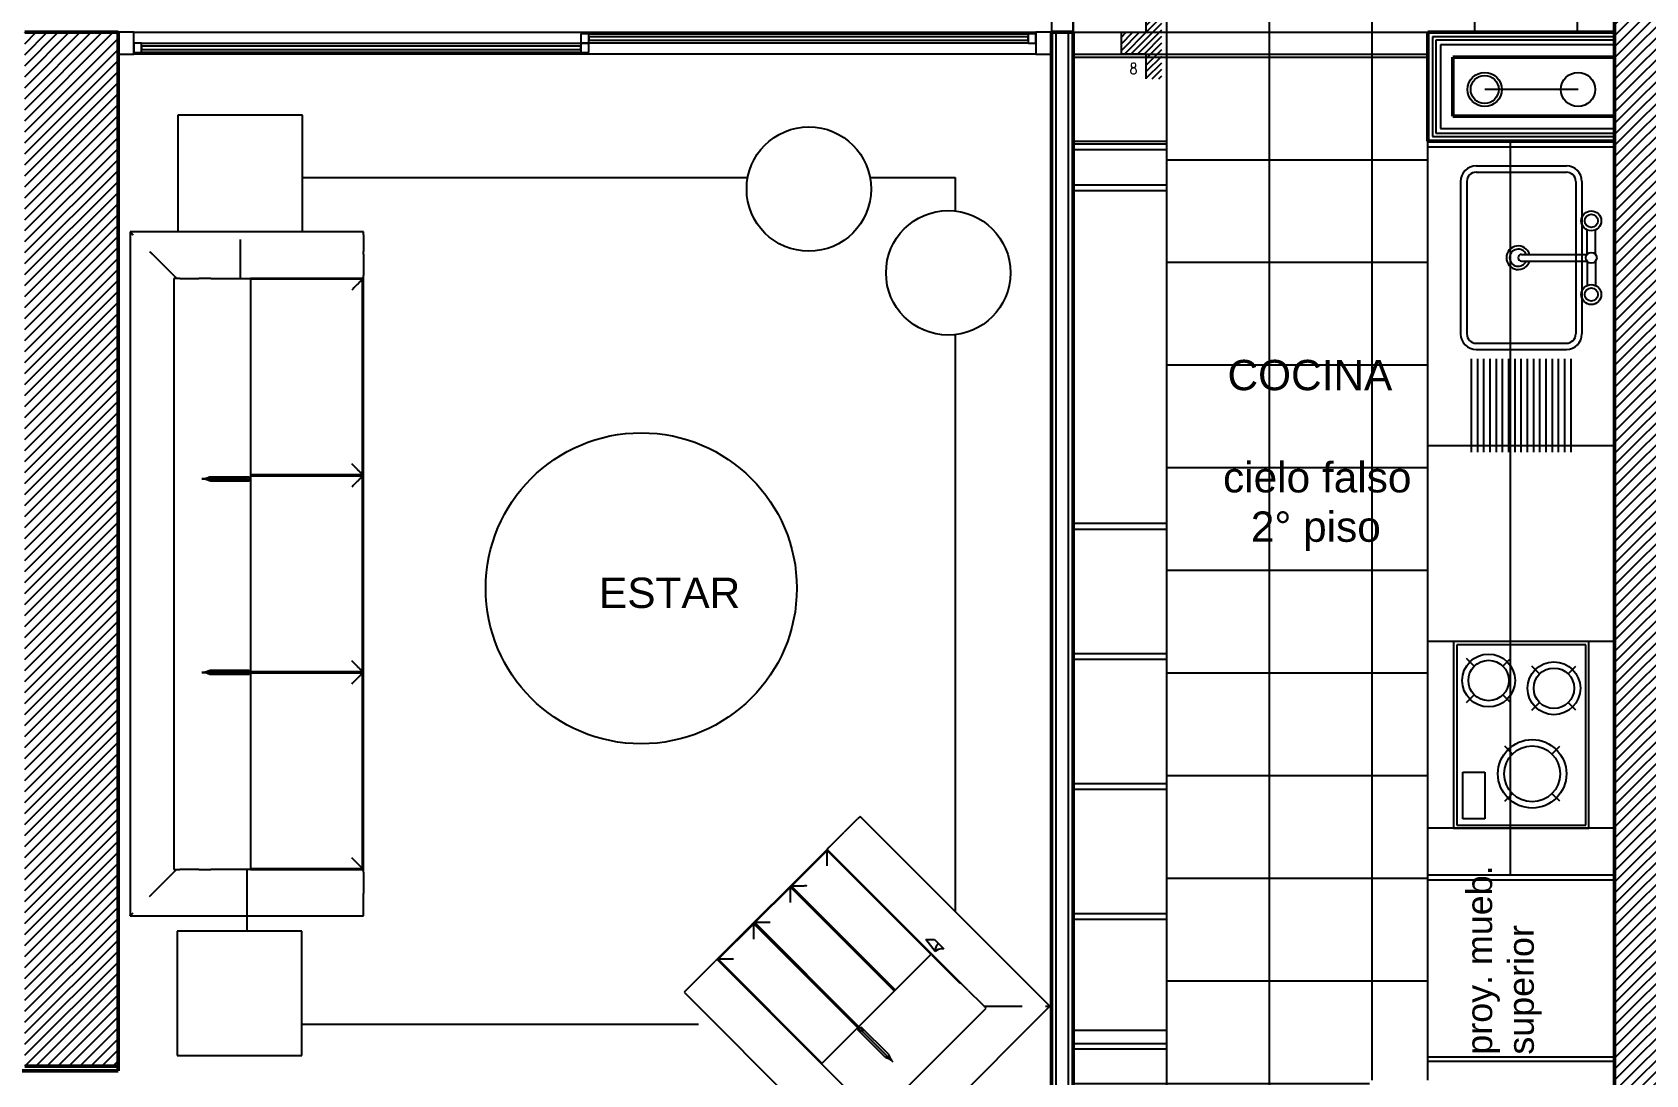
# Model space of a CAD drawing. Header units: millimetres. Extents: x -42700 to 155289, y -7931 to 68797.
# Drawn here: x 8459 to 13645, y 36137 to 39490 of the extents above; entities that cross this region are included whole.
import ezdxf

# ---------------------------------------------------------------- set-up
doc = ezdxf.new("R2010")
doc.units = ezdxf.units.MM
doc.layers.add('01 arquitectura', color=8, linetype='Continuous')
doc.styles.add('Arial_2', font='arial.ttf', dxfattribs={"height": 0.0975})
doc.styles.add('Arial_5', font='arial.ttf', dxfattribs={"height": 0.0825})
doc.styles.add('ROMANS', font='romans')

msp = doc.modelspace()

# ---------------------------------------------------------------- hatches: boundary and pattern name
at = {"layer": '01 arquitectura'}
h = msp.add_hatch(dxfattribs=at)
h.set_pattern_fill('_USER', color=9, scale=24.999937, angle=45, style=0, pattern_type=0)
h.set_pattern_definition([(45, (13544.71, 33609.606), (-17.677625, 17.677625), [])])
h.paths.add_polyline_path([(13544.711, 33609.606), (18789.698, 33609.606), (18789.698, 33909.605), (13844.71, 33909.605), (13844.71, 41194.587), (13544.711, 41194.587)])
h = msp.add_hatch(dxfattribs=at)
h.set_pattern_fill('FP_17', color=9, scale=999.9975, style=0, pattern_type=2)
h.set_pattern_definition([(0, (22664.7, 24229.63), (0, 329.999), []), (90, (22664.7, 24229.63), (-329.999, 0), [])])
h.paths.add_polyline_path([(11861.129, 35124.602), (12592.091, 35124.602), (12592.091, 35179.602), (12756.426, 35179.602), (12756.426, 36120.385), (12944.712, 36120.385), (12944.712, 39489.591), (13544.711, 39489.591), (13544.711, 39572.091), (13059.712, 39572.091), (13059.712, 40107.09), (13544.711, 40107.09), (13544.711, 40389.589), (12899.713, 40389.589), (12899.713, 40989.587), (13544.711, 40989.587), (13544.711, 41089.587), (11804.715, 41089.587), (11804.715, 39139.592), (12104.715, 39139.592), (12104.715, 36279.599), (11804.715, 36279.599), (11804.715, 35164.602), (11839.761, 35164.602), (11839.761, 35124.602)])
h = msp.add_hatch(dxfattribs=at)
h.set_pattern_fill('_USER', color=9, scale=14.999962, angle=45, style=0, pattern_type=0)
h.set_pattern_definition([(45, (-111492.997, -91297.096), (-10.6065752, 10.6065752), [])])
h.paths.add_polyline_path([(12089.434, 39569.591), (12039.434, 39569.591), (12039.434, 39489.591), (11959.435, 39489.591), (11959.435, 39419.591), (12039.434, 39419.591), (12039.434, 39339.592), (12089.434, 39339.592)])
h = msp.add_hatch(dxfattribs=at)
h.set_pattern_fill('_USER', color=9, scale=24.999937, angle=45, style=0, pattern_type=0)
h.set_pattern_definition([(45, (8434.724, 36164.6), (-17.67763, 17.67763), [])])
h.paths.add_polyline_path([(8434.724, 36164.599), (8734.723, 36164.599), (8734.723, 39489.591), (8434.724, 39489.591), (8434.724, 36869.598), (8434.724, 36799.598)])

# ---------------------------------------------------------------- linework, layer by layer
at = {"layer": '01 arquitectura', "color": 8, "lineweight": 50}
for p, q in [((13544.711, 41194.587), (13544.711, 33609.606)), ((8734.723, 39489.591), (8434.724, 39489.591)), ((8734.723, 36164.599), (8734.723, 39489.591)), ((11734.715, 39489.591), (11734.715, 35059.602)), ((11804.715, 39489.591), (11734.715, 39489.591)), ((11804.715, 35059.602), (11804.715, 39489.591)), ((12944.712, 39489.591), (12944.712, 39139.592)), ((13544.711, 39489.591), (12944.712, 39489.591)), ((13024.712, 39219.592), (13024.712, 39409.591)), ((13024.712, 39409.591), (13544.711, 39409.591)), ((13544.711, 39219.592), (13024.712, 39219.592)), ((12944.712, 39139.592), (13544.711, 39139.592)), ((6964.727, 36149.6), (8734.723, 36149.6)), ((8434.724, 36164.599), (8734.723, 36164.599)), ((8734.723, 36149.6), (8734.723, 36164.599))]:
    msp.add_line(p, q, dxfattribs=at)
at = {"layer": '01 arquitectura', "color": 8}
for p, q in [((11804.715, 41089.587), (11804.715, 39139.592)), ((8784.723, 39489.591), (11684.716, 39489.591)), ((10247.219, 39484.591), (11659.716, 39484.591)), ((11749.715, 35059.602), (11749.715, 39489.591)), ((11789.715, 35059.602), (11789.715, 39489.591)), ((11806.781, 39489.591), (12944.712, 39489.591)), ((12944.712, 36120.385), (12944.712, 39489.591)), ((12944.712, 39489.591), (13544.711, 39489.591)), ((12959.712, 39474.591), (12959.712, 39154.592)), ((13544.711, 39474.591), (12959.712, 39474.591)), ((11684.716, 39419.591), (8784.723, 39419.591)), ((8809.723, 39454.591), (10222.219, 39454.591)), ((10222.219, 39424.591), (8809.723, 39424.591)), ((11659.716, 39454.591), (10247.219, 39454.591)), ((11806.781, 39419.591), (12944.712, 39419.591)), ((12969.712, 39464.591), (12969.712, 39164.592)), ((13544.711, 39464.591), (12969.712, 39464.591)), ((12984.712, 39449.591), (12984.712, 39179.592)), ((13544.711, 39449.591), (12984.712, 39449.591)), ((13427.085, 39305.64), (13127.085, 39305.64)), ((9326.741, 39222.92), (8926.742, 39222.92)), ((8926.742, 39222.92), (8926.742, 38847.921)), ((9326.741, 38847.832), (9326.741, 39222.92)), ((12969.712, 39164.592), (13544.711, 39164.592)), ((12984.712, 39179.592), (13544.711, 39179.592)), ((11804.715, 39139.592), (12104.715, 39139.592)), ((11804.715, 39139.592), (12104.715, 39139.592)), ((12104.715, 39129.592), (11804.715, 39129.592)), ((12104.715, 39111.592), (11804.715, 39111.592)), ((12104.715, 39139.592), (12104.715, 36279.599)), ((12104.715, 39139.592), (12104.715, 36219.599)), ((12942.647, 39139.592), (13544.711, 39139.592)), ((12944.712, 36779.598), (12944.712, 39139.592)), ((13544.711, 39119.592), (12944.712, 39119.592)), ((12959.712, 39154.592), (13544.711, 39154.592)), ((13209.712, 36779.598), (13209.712, 39139.592)), ((13099.712, 39059.592), (13389.712, 39059.592)), ((9326.741, 39022.92), (10758.439, 39022.92)), ((11151.362, 39022.92), (11424.661, 39022.92)), ((11424.661, 39022.92), (11424.661, 38914.883)), ((13049.712, 39009.592), (13049.712, 38519.594)), ((13069.712, 39009.592), (13069.712, 38519.594)), ((13099.712, 39039.592), (13389.712, 39039.592)), ((13419.711, 39009.592), (13419.711, 38519.594)), ((13439.711, 39009.592), (13439.711, 38519.594)), ((12104.715, 38997.592), (11804.715, 38997.592)), ((12104.715, 38979.592), (11804.715, 38979.592)), ((9522.789, 38847.921), (8772.791, 38847.921)), ((8772.791, 38847.921), (8772.791, 36647.926)), ((9522.789, 38837.921), (9522.789, 38847.921)), ((13456.186, 38775.413), (13456.186, 38853.941)), ((13483.237, 38775.413), (13483.237, 38853.941)), ((9126.742, 38822.921), (9126.742, 38697.921)), ((9522.789, 38837.921), (9522.789, 38784.996)), ((8845.112, 38775.599), (8913.744, 38706.967)), ((9522.789, 38775.599), (9522.789, 38784.996)), ((9522.789, 38775.599), (9522.789, 38706.967)), ((13245.189, 38775.413), (13456.186, 38775.413)), ((13245.189, 38753.773), (13456.186, 38753.773)), ((13456.186, 38753.773), (13456.186, 38675.245)), ((13483.237, 38753.773), (13483.237, 38675.245)), ((8913.547, 38697.921), (8913.547, 36797.926)), ((8933.286, 38697.921), (8913.547, 38697.921)), ((8933.286, 38697.921), (8994.366, 38697.921)), ((9032.817, 38697.921), (8994.366, 38697.921)), ((9032.817, 38697.921), (9159.643, 38697.921)), ((9160.849, 38697.921), (9159.643, 38697.921)), ((9159.643, 38697.921), (9522.789, 38697.921)), ((9520.289, 38695.421), (9160.729, 38695.421)), ((9520.289, 38695.421), (9160.729, 38695.421)), ((9520.289, 38697.921), (9160.73, 38697.921)), ((9160.73, 38697.421), (9520.289, 38697.421)), ((9160.849, 36797.926), (9160.849, 38697.921)), ((9520.289, 38697.421), (9520.289, 38697.921)), ((9520.289, 38697.421), (9520.289, 38695.421)), ((9520.289, 38067.089), (9520.289, 38695.421)), ((9522.789, 38697.921), (9522.789, 38706.967)), ((9522.789, 36797.926), (9522.789, 38697.921)), ((11424.661, 38517.273), (11424.661, 36662.743)), ((13099.712, 38489.594), (13389.712, 38489.594)), ((13084.712, 38139.595), (13084.712, 38439.594)), ((13099.712, 38469.594), (13389.712, 38469.594)), ((13104.712, 38139.595), (13104.712, 38439.594)), ((13124.712, 38139.595), (13124.712, 38439.594)), ((13144.712, 38139.595), (13144.712, 38439.594)), ((13164.712, 38139.595), (13164.712, 38439.594)), ((13184.712, 38139.595), (13184.712, 38439.594)), ((13204.712, 38139.595), (13204.712, 38439.594)), ((13224.712, 38139.595), (13224.712, 38439.594)), ((13244.712, 38139.595), (13244.712, 38439.594)), ((13264.712, 38139.595), (13264.712, 38439.594)), ((13284.712, 38139.595), (13284.712, 38439.594)), ((13304.712, 38139.595), (13304.712, 38439.594)), ((13324.712, 38139.595), (13324.712, 38439.594)), ((13344.712, 38139.595), (13344.712, 38439.594)), ((13364.712, 38139.595), (13364.712, 38439.594)), ((13384.712, 38139.595), (13384.712, 38439.594)), ((13404.711, 38139.595), (13404.711, 38439.594)), ((13544.711, 38160.052), (12944.712, 38160.052)), ((9160.73, 38067.089), (9520.289, 38067.089)), ((9160.73, 38067.089), (9520.289, 38067.089)), ((9520.289, 38067.089), (9520.289, 38065.089)), ((9136.523, 38053.523), (9003.249, 38053.523)), ((9003.249, 38053.523), (9136.523, 38053.523)), ((9136.523, 38053.523), (9003.249, 38053.523)), ((9032.817, 38060.557), (9156.299, 38060.557)), ((9156.299, 38046.489), (9032.817, 38046.489)), ((9156.299, 38060.557), (9156.299, 38046.489)), ((9520.289, 38065.089), (9160.73, 38065.089)), ((9520.289, 38064.589), (9160.73, 38064.589)), ((9160.73, 38064.589), (9520.289, 38064.589)), ((9160.73, 38064.089), (9520.289, 38064.089)), ((9520.289, 38062.089), (9160.73, 38062.089)), ((9520.289, 38062.089), (9160.73, 38062.089)), ((9520.289, 38064.589), (9520.289, 38065.089)), ((9520.289, 38064.089), (9520.289, 38064.589)), ((9520.289, 38064.089), (9520.289, 38062.089)), ((9520.289, 37433.758), (9520.289, 38062.089)), ((12104.715, 37909.595), (11804.715, 37909.595)), ((11804.715, 37891.595), (12104.715, 37891.595)), ((13544.711, 37530.081), (12944.712, 37530.081)), ((13462.211, 37530.081), (13027.212, 37530.081)), ((13027.212, 37530.081), (13027.212, 36930.083)), ((13452.211, 37520.081), (13037.212, 37520.081)), ((13037.212, 37520.081), (13037.212, 36940.083)), ((13452.211, 36940.083), (13452.211, 37520.081)), ((13462.211, 36930.083), (13462.211, 37530.081)), ((11804.715, 37491.596), (12104.715, 37491.596)), ((11804.715, 37473.596), (12104.715, 37473.596)), ((13093.75, 37451.043), (13069.002, 37475.792)), ((13185.674, 37451.043), (13210.423, 37475.792)), ((13303.75, 37426.043), (13279.001, 37450.792)), ((13395.673, 37426.043), (13420.422, 37450.792)), ((9003.249, 37431.258), (9136.523, 37431.258)), ((9136.523, 37431.258), (9003.249, 37431.258)), ((9003.249, 37431.258), (9136.523, 37431.258)), ((9032.817, 37438.291), (9156.299, 37438.291)), ((9156.299, 37424.224), (9032.817, 37424.224)), ((9156.299, 37438.291), (9156.299, 37424.224)), ((9160.73, 37433.758), (9520.289, 37433.758)), ((9160.73, 37433.758), (9520.289, 37433.758)), ((9520.289, 37431.758), (9160.73, 37431.758)), ((9520.289, 37431.258), (9160.73, 37431.258)), ((9160.73, 37431.258), (9520.289, 37431.258)), ((9160.73, 37430.758), (9520.289, 37430.758)), ((9520.289, 37428.758), (9160.73, 37428.758)), ((9520.289, 37428.758), (9160.73, 37428.758)), ((9520.289, 37433.758), (9520.289, 37431.758)), ((9520.289, 37431.258), (9520.289, 37431.758)), ((9520.289, 37430.758), (9520.289, 37431.258)), ((9520.289, 37430.758), (9520.289, 37428.758)), ((9520.289, 36800.426), (9520.289, 37428.758)), ((13069.002, 37334.371), (13093.75, 37359.12)), ((13210.423, 37334.371), (13185.674, 37359.12)), ((13279.001, 37309.371), (13303.75, 37334.12)), ((13420.422, 37309.371), (13395.673, 37334.12)), ((13216.072, 37168.722), (13191.324, 37193.47)), ((13343.351, 37168.722), (13368.1, 37193.47)), ((13057.212, 36960.283), (13057.212, 37110.283)), ((13057.212, 37110.283), (13127.212, 37110.283)), ((13127.212, 37110.283), (13127.212, 36960.283)), ((11804.715, 37073.597), (12104.715, 37073.597)), ((11804.715, 37055.597), (12104.715, 37055.597)), ((13191.324, 37016.694), (13216.072, 37041.443)), ((13368.1, 37016.694), (13343.351, 37041.443)), ((11074.661, 36923.755), (11112.084, 36961.178)), ((11119.155, 36968.249), (11112.084, 36961.178)), ((11729.811, 36357.593), (11119.155, 36968.249)), ((13544.711, 36930.083), (12944.712, 36930.083)), ((13027.212, 36930.083), (13462.211, 36930.083)), ((13037.212, 36940.083), (13452.211, 36940.083)), ((13127.212, 36960.283), (13057.212, 36960.283)), ((11019.486, 36868.58), (11068.016, 36917.11)), ((11074.661, 36923.755), (11068.016, 36917.11)), ((11013.089, 36862.183), (10659.537, 36508.631)), ((11013.089, 36858.648), (10898.774, 36744.332)), ((11019.486, 36868.58), (11013.089, 36862.183)), ((11013.089, 36862.183), (11349.872, 36525.401)), ((11013.089, 36858.648), (11014.503, 36860.062)), ((11347.667, 36524.07), (11013.089, 36858.648)), ((11347.667, 36524.07), (11013.089, 36858.648)), ((11014.857, 36860.415), (11014.503, 36860.062)), ((11014.503, 36860.062), (11349.078, 36525.488)), ((11349.43, 36525.842), (11014.857, 36860.415)), ((8845.112, 36720.247), (8913.744, 36788.88)), ((8913.547, 36797.926), (8933.286, 36797.926)), ((8994.366, 36797.926), (8933.286, 36797.926)), ((8994.366, 36797.926), (9032.817, 36797.926)), ((9159.643, 36797.926), (9032.817, 36797.926)), ((9147.79, 36797.926), (9147.79, 36597.926)), ((9159.643, 36797.926), (9160.849, 36797.926)), ((9522.789, 36797.926), (9159.643, 36797.926)), ((9160.73, 36800.426), (9520.289, 36800.426)), ((9160.73, 36800.426), (9520.289, 36800.426)), ((9520.289, 36798.426), (9160.73, 36798.426)), ((9160.73, 36797.926), (9520.289, 36797.926)), ((9520.289, 36800.426), (9520.289, 36798.426)), ((9520.289, 36797.926), (9520.289, 36798.426)), ((9522.789, 36788.88), (9522.789, 36797.926)), ((9522.789, 36788.88), (9522.789, 36720.247)), ((13544.711, 36779.598), (12944.712, 36779.598)), ((9522.789, 36710.851), (9522.789, 36720.247)), ((10895.238, 36740.797), (10780.923, 36626.482)), ((10895.238, 36740.797), (10896.653, 36742.211)), ((11229.812, 36406.223), (10895.238, 36740.797)), ((11229.812, 36406.223), (10895.238, 36740.797)), ((10897.006, 36742.565), (10896.653, 36742.211)), ((10896.653, 36742.211), (11231.226, 36407.638)), ((10897.36, 36742.918), (10897.006, 36742.565)), ((11231.58, 36407.991), (10897.006, 36742.565)), ((10897.006, 36742.565), (11231.58, 36407.991)), ((10897.36, 36742.918), (10898.774, 36744.332)), ((11231.933, 36408.345), (10897.36, 36742.918)), ((10898.774, 36744.332), (11233.347, 36409.759)), ((10898.774, 36744.332), (11233.347, 36409.759)), ((12944.712, 36764.598), (13544.711, 36764.598)), ((12944.712, 36194.599), (12944.712, 36764.598)), ((9522.789, 36657.926), (9522.789, 36710.851)), ((8772.791, 36647.926), (9522.789, 36647.926)), ((9522.789, 36647.926), (9522.789, 36657.926)), ((10777.388, 36622.946), (10663.072, 36508.631)), ((10777.388, 36622.946), (10778.802, 36624.36)), ((11111.961, 36288.372), (10777.388, 36622.946)), ((11111.961, 36288.372), (10777.388, 36622.946)), ((10779.155, 36624.714), (10778.802, 36624.36)), ((10778.802, 36624.36), (11113.375, 36289.787)), ((10779.509, 36625.067), (10779.155, 36624.714)), ((11113.729, 36290.14), (10779.155, 36624.714)), ((10779.155, 36624.714), (11113.729, 36290.14)), ((10779.509, 36625.067), (10780.923, 36626.482)), ((11114.082, 36290.494), (10779.509, 36625.067)), ((10780.923, 36626.482), (11115.497, 36291.908)), ((10780.923, 36626.482), (11115.497, 36291.908)), ((11804.715, 36655.598), (12104.715, 36655.598)), ((11804.715, 36637.598), (12104.715, 36637.598)), ((9324.666, 36599.598), (8924.667, 36599.598)), ((8924.667, 36599.598), (8924.667, 36199.599)), ((9324.666, 36199.599), (9324.666, 36599.598)), ((11360.757, 36533.39), (11330.735, 36572.581)), ((11330.735, 36572.581), (11358.977, 36572.581)), ((11358.977, 36572.581), (11389.076, 36542.482)), ((11349.346, 36525.926), (10995.794, 36172.373)), ((11350.199, 36525.073), (11349.346, 36525.926)), ((11350.199, 36525.073), (11352.564, 36522.708)), ((11350.984, 36521.129), (11352.564, 36522.708)), ((11438.299, 36433.814), (11350.984, 36521.129)), ((11352.564, 36522.708), (11354.793, 36520.479)), ((11354.793, 36520.479), (11445.441, 36429.831)), ((10604.61, 36453.704), (10653.14, 36502.234)), ((10659.537, 36508.631), (10653.14, 36502.234)), ((10996.319, 36171.848), (10659.537, 36508.631)), ((10661.658, 36507.216), (10661.304, 36506.863)), ((10661.304, 36506.863), (10995.878, 36172.289)), ((10661.658, 36507.216), (10663.072, 36508.631)), ((10996.232, 36172.643), (10661.658, 36507.216)), ((10663.072, 36508.631), (10997.646, 36174.057)), ((10663.072, 36508.631), (10997.646, 36174.057)), ((10560.542, 36409.636), (10553.471, 36402.565)), ((10597.965, 36447.059), (10560.542, 36409.636)), ((10604.61, 36453.704), (10597.965, 36447.059)), ((11467.068, 36408.205), (11445.441, 36429.831)), ((11467.068, 36408.205), (11510.258, 36365.015)), ((10553.471, 36402.565), (11164.127, 35791.909)), ((11164.127, 35791.909), (11729.811, 36357.593)), ((11524.216, 36351.057), (11510.258, 36365.015)), ((11530.472, 36357.593), (11627.533, 36357.593)), ((11170.663, 35997.504), (11524.216, 36351.057)), ((9326.741, 36299.599), (10599.53, 36299.599)), ((11111.889, 36282.033), (11121.836, 36291.98)), ((11199.203, 36194.718), (11111.889, 36282.033)), ((11121.836, 36291.98), (11209.151, 36204.666)), ((11130.846, 36273.023), (11225.085, 36178.784)), ((11225.085, 36178.784), (11130.846, 36273.023)), ((11130.846, 36273.023), (11225.085, 36178.784)), ((12104.715, 36279.599), (11804.715, 36279.599)), ((8924.667, 36199.599), (9324.666, 36199.599)), ((11804.715, 36237.599), (12104.715, 36237.599)), ((12104.715, 36219.599), (11804.715, 36219.599)), ((10995.794, 36172.373), (10996.647, 36171.521)), ((11086.326, 36081.841), (10996.647, 36171.521)), ((12944.712, 36194.599), (13544.711, 36194.599)), ((13544.711, 36179.599), (12944.712, 36179.599))]:
    msp.add_line(p, q, dxfattribs=at)
at = {"layer": '01 arquitectura', "color": 8, "lineweight": 25}
for p, q in [((11734.715, 39539.591), (11734.715, 39489.591)), ((11804.715, 39489.591), (11804.715, 39539.591)), ((8784.723, 39489.591), (8734.723, 39489.591)), ((8784.723, 39419.591), (8784.723, 39489.591)), ((10247.219, 39484.591), (10222.219, 39484.591)), ((10222.219, 39484.591), (10222.219, 39454.591)), ((10247.219, 39454.591), (10247.219, 39484.591)), ((11659.716, 39474.591), (10247.219, 39474.591)), ((10247.219, 39474.591), (10247.219, 39464.591)), ((11684.716, 39484.591), (11659.716, 39484.591)), ((11659.716, 39484.591), (11659.716, 39454.591)), ((11659.716, 39464.591), (11659.716, 39474.591)), ((11734.715, 39489.591), (11684.716, 39489.591)), ((11684.716, 39489.591), (11684.716, 39419.591)), ((11684.716, 39454.591), (11684.716, 39484.591)), ((8734.723, 39419.591), (8784.723, 39419.591)), ((8809.723, 39454.591), (8784.723, 39454.591)), ((8784.723, 39454.591), (8784.723, 39424.591)), ((8784.723, 39424.591), (8809.723, 39424.591)), ((8809.723, 39424.591), (8809.723, 39454.591)), ((10222.219, 39444.591), (8809.723, 39444.591)), ((8809.723, 39444.591), (8809.723, 39434.591)), ((8809.723, 39434.591), (10222.219, 39434.591)), ((10222.219, 39454.591), (10247.219, 39454.591)), ((10247.219, 39454.591), (10222.219, 39454.591)), ((10222.219, 39454.591), (10222.219, 39424.591)), ((10222.219, 39434.591), (10222.219, 39444.591)), ((10222.219, 39424.591), (10247.219, 39424.591)), ((10247.219, 39464.591), (11659.716, 39464.591)), ((10247.219, 39424.591), (10247.219, 39454.591)), ((11659.716, 39454.591), (11684.716, 39454.591)), ((11684.716, 39419.591), (11734.715, 39419.591))]:
    msp.add_line(p, q, dxfattribs=at)
at = {"layer": '01 arquitectura', "color": 8, "lineweight": 18}
for p, q in [((12944.712, 39139.592), (13544.711, 39139.592)), ((12944.712, 36779.598), (12944.712, 36764.598)), ((13544.711, 36764.598), (13544.711, 36779.598)), ((12944.712, 36179.599), (12944.712, 36194.599)), ((13544.711, 36194.599), (13544.711, 36179.599))]:
    msp.add_line(p, q, dxfattribs=at)
at = {"layer": '01 arquitectura', "color": 8, "linetype": 'Continuous'}
msp.add_lwpolyline([(12039.434, 39339.592), (12039.434, 39419.591), (11959.435, 39419.591), (11959.435, 39489.591), (12039.434, 39489.591), (12039.434, 39569.591)], dxfattribs=at)
at = {"layer": '01 arquitectura', "color": 8, "flags": 128}
msp.add_lwpolyline([(11389.076, 36542.482), (11379.156, 36541.88), (11370.893, 36540.101), (11364.665, 36537.227), (11360.757, 36533.39)], dxfattribs=at)
at = {"layer": '01 arquitectura', "color": 8}
for centre, radius in [((13127.085, 39305.64), 55), ((13127.085, 39305.64), 45), ((13427.085, 39305.64), 55), ((10954.9, 38985.47), 199.999), ((11402.835, 38716.078), 199.999), ((13469.711, 38883.048), 32.096), ((13469.711, 38883.048), 21.276), ((13469.711, 38764.593), 17.321), ((13469.711, 38646.138), 32.096), ((13469.711, 38646.138), 21.276), ((10416.004, 37701.539), 499.999), ((13139.712, 37405.082), 85), ((13139.712, 37405.082), 65), ((13349.712, 37380.082), 85), ((13349.712, 37380.082), 65), ((13279.712, 37105.082), 110), ((13279.712, 37105.082), 90)]:
    msp.add_circle(centre, radius, dxfattribs=at)
for centre, radius, start, end in [((13099.712, 39009.592), 50, 90, 180), ((13389.712, 39009.592), 50, 0, 90), ((13099.712, 39009.592), 30, 90, 180), ((13389.712, 39009.592), 30, 0, 90), ((13234.712, 38764.593), 38, 16.543504, 343.456496), ((13234.712, 38764.593), 27.5, 23.170178, 336.829822), ((13245.189, 38764.593), 10.82, 90, 270), ((13099.712, 38519.594), 50, 180, 270), ((13099.712, 38519.594), 30, 180, 270), ((13389.712, 38519.594), 50, 270, 0), ((13389.712, 38519.594), 30, 270, 0)]:
    msp.add_arc(centre, radius, start, end, dxfattribs=at)
for centre, major_axis, start_param, end_param in [((9136.523, 38088.523), (0, 35), 3.14159265, 3.7867051), ((9136.523, 38018.523), (0, 35), -0.64511244, 0), ((9136.523, 37466.258), (0, 35), 3.14159265, 3.7867051), ((9136.523, 37396.258), (0, 35), -0.64511244, 0), ((11345.193, 36487.37), (24.749, 24.749), 0.52990094, 0.64511244), ((11394.69, 36536.868), (24.749, 24.749), 1.57079633, 2.4276975), ((11106.097, 36248.274), (24.749, 24.749), 0, 0.64511244), ((11155.595, 36297.772), (24.749, 24.749), 2.49648021, 3.14159265)]:
    msp.add_ellipse(centre, major_axis=major_axis, ratio=0.93969262, start_param=start_param, end_param=end_param, dxfattribs=at)
for points, knots in [([(8772.791, 38847.921), (8772.795, 38847.921), (8772.961, 38847.748), (8773.527, 38847.186), (8774.105, 38846.606), (8774.713, 38845.998), (8775.27, 38845.444), (8775.862, 38844.848), (8776.687, 38844.026), (8777.597, 38843.117), (8778.361, 38842.347), (8779.162, 38841.551), (8780.612, 38840.102), (8781.899, 38838.793), (8782.791, 38837.921)], [0, 0, 0, 0, 0.16666667, 0.25, 0.33333333, 0.41666667, 0.45833333, 0.5, 0.58333333, 0.66666667, 0.70833333, 0.75, 0.83333333, 1, 1, 1, 1]), ([(8835.715, 38784.996), (8836.545, 38784.182), (8837.748, 38782.96), (8839.308, 38781.404), (8840.422, 38780.29), (8841.464, 38779.246), (8842.424, 38778.288), (8843.279, 38777.431), (8844.277, 38776.437), (8844.825, 38775.878), (8845.112, 38775.599)], [0, 0, 0, 0, 0.2, 0.3, 0.4, 0.5, 0.6, 0.7, 0.8, 1, 1, 1, 1]), ([(9520.289, 38695.421), (9520.289, 38695.408), (9519.685, 38694.824), (9517.717, 38692.843), (9515.686, 38690.82), (9513.561, 38688.695), (9511.622, 38686.742), (9509.533, 38684.673), (9506.656, 38681.785), (9503.475, 38678.601), (9500.78, 38675.925), (9497.996, 38673.12), (9492.924, 38668.048), (9488.343, 38663.544), (9485.289, 38660.421)], [0, 0, 0, 0, 0.16666667, 0.25, 0.33333333, 0.41666667, 0.45833333, 0.5, 0.58333333, 0.66666667, 0.70833333, 0.75, 0.83333333, 1, 1, 1, 1]), ([(9520.289, 38067.089), (9520.275, 38067.089), (9519.692, 38067.693), (9517.711, 38069.661), (9515.688, 38071.692), (9513.562, 38073.817), (9511.61, 38075.756), (9509.54, 38077.845), (9506.652, 38080.722), (9503.468, 38083.903), (9500.793, 38086.598), (9497.988, 38089.382), (9492.916, 38094.454), (9488.411, 38099.035), (9485.289, 38102.089)], [0, 0, 0, 0, 0.16666667, 0.25, 0.33333333, 0.41666667, 0.45833333, 0.5, 0.58333333, 0.66666667, 0.70833333, 0.75, 0.83333333, 1, 1, 1, 1]), ([(9003.249, 38053.523), (9004.332, 38053.541), (9006.494, 38053.644), (9009.155, 38053.929), (9011.241, 38054.27), (9012.779, 38054.585), (9014.288, 38054.937), (9015.766, 38055.303), (9017.205, 38055.696), (9018.602, 38056.127), (9019.959, 38056.572), (9021.276, 38057.005), (9022.549, 38057.441), (9023.77, 38057.892), (9024.942, 38058.331), (9026.066, 38058.731), (9027.137, 38059.107), (9028.149, 38059.471), (9029.101, 38059.796), (9030.285, 38060.147), (9031.596, 38060.437), (9032.446, 38060.54), (9032.817, 38060.557)], [0, 0, 0, 0, 0.08333333, 0.16666667, 0.20833333, 0.25, 0.29166667, 0.33333333, 0.375, 0.41666667, 0.45833333, 0.5, 0.54166667, 0.58333333, 0.625, 0.66666667, 0.70833333, 0.75, 0.79166667, 0.83333333, 0.91666667, 1, 1, 1, 1]), ([(9032.817, 38046.489), (9032.446, 38046.505), (9031.596, 38046.608), (9030.285, 38046.898), (9029.101, 38047.25), (9028.149, 38047.575), (9027.137, 38047.939), (9026.066, 38048.314), (9024.942, 38048.715), (9023.77, 38049.154), (9022.549, 38049.604), (9021.276, 38050.04), (9019.959, 38050.474), (9018.602, 38050.918), (9017.205, 38051.349), (9015.766, 38051.742), (9014.288, 38052.109), (9012.779, 38052.461), (9011.241, 38052.775), (9009.155, 38053.116), (9006.494, 38053.401), (9004.332, 38053.504), (9003.249, 38053.523)], [0, 0, 0, 0, 0.08333333, 0.16666667, 0.20833333, 0.25, 0.29166667, 0.33333333, 0.375, 0.41666667, 0.45833333, 0.5, 0.54166667, 0.58333333, 0.625, 0.66666667, 0.70833333, 0.75, 0.79166667, 0.83333333, 0.91666667, 1, 1, 1, 1]), ([(9520.289, 38062.089), (9520.289, 38062.076), (9519.685, 38061.492), (9517.717, 38059.511), (9515.686, 38057.488), (9513.561, 38055.363), (9511.622, 38053.41), (9509.533, 38051.341), (9506.656, 38048.453), (9503.475, 38045.269), (9500.78, 38042.594), (9497.996, 38039.788), (9492.924, 38034.717), (9488.343, 38030.212), (9485.289, 38027.089)], [0, 0, 0, 0, 0.16666667, 0.25, 0.33333333, 0.41666667, 0.45833333, 0.5, 0.58333333, 0.66666667, 0.70833333, 0.75, 0.83333333, 1, 1, 1, 1]), ([(9520.289, 37433.758), (9520.275, 37433.758), (9519.692, 37434.361), (9517.711, 37436.329), (9515.688, 37438.36), (9513.562, 37440.486), (9511.61, 37442.424), (9509.54, 37444.513), (9506.652, 37447.39), (9503.468, 37450.571), (9500.793, 37453.266), (9497.988, 37456.05), (9492.916, 37461.122), (9488.411, 37465.703), (9485.289, 37468.757)], [0, 0, 0, 0, 0.16666667, 0.25, 0.33333333, 0.41666667, 0.45833333, 0.5, 0.58333333, 0.66666667, 0.70833333, 0.75, 0.83333333, 1, 1, 1, 1]), ([(9003.249, 37431.258), (9004.332, 37431.276), (9006.494, 37431.379), (9009.155, 37431.664), (9011.241, 37432.005), (9012.779, 37432.319), (9014.288, 37432.672), (9015.766, 37433.038), (9017.205, 37433.431), (9018.602, 37433.862), (9019.959, 37434.306), (9021.276, 37434.74), (9022.549, 37435.176), (9023.77, 37435.627), (9024.942, 37436.065), (9026.066, 37436.466), (9027.137, 37436.842), (9028.149, 37437.205), (9029.101, 37437.531), (9030.285, 37437.882), (9031.596, 37438.172), (9032.446, 37438.275), (9032.817, 37438.291)], [0, 0, 0, 0, 0.08333333, 0.16666667, 0.20833333, 0.25, 0.29166667, 0.33333333, 0.375, 0.41666667, 0.45833333, 0.5, 0.54166667, 0.58333333, 0.625, 0.66666667, 0.70833333, 0.75, 0.79166667, 0.83333333, 0.91666667, 1, 1, 1, 1]), ([(9032.817, 37424.224), (9032.446, 37424.24), (9031.596, 37424.343), (9030.285, 37424.633), (9029.101, 37424.984), (9028.149, 37425.31), (9027.137, 37425.674), (9026.066, 37426.049), (9024.942, 37426.45), (9023.77, 37426.889), (9022.549, 37427.339), (9021.276, 37427.775), (9019.959, 37428.209), (9018.602, 37428.653), (9017.205, 37429.084), (9015.766, 37429.477), (9014.288, 37429.843), (9012.779, 37430.196), (9011.241, 37430.51), (9009.155, 37430.851), (9006.494, 37431.136), (9004.332, 37431.239), (9003.249, 37431.258)], [0, 0, 0, 0, 0.08333333, 0.16666667, 0.20833333, 0.25, 0.29166667, 0.33333333, 0.375, 0.41666667, 0.45833333, 0.5, 0.54166667, 0.58333333, 0.625, 0.66666667, 0.70833333, 0.75, 0.79166667, 0.83333333, 0.91666667, 1, 1, 1, 1]), ([(9520.289, 37428.758), (9520.289, 37428.744), (9519.685, 37428.161), (9517.717, 37426.179), (9515.686, 37424.156), (9513.561, 37422.031), (9511.622, 37420.078), (9509.533, 37418.009), (9506.656, 37415.121), (9503.475, 37411.937), (9500.78, 37409.262), (9497.996, 37406.456), (9492.924, 37401.385), (9488.343, 37396.88), (9485.289, 37393.758)], [0, 0, 0, 0, 0.16666667, 0.25, 0.33333333, 0.41666667, 0.45833333, 0.5, 0.58333333, 0.66666667, 0.70833333, 0.75, 0.83333333, 1, 1, 1, 1]), ([(9520.289, 36800.426), (9520.275, 36800.426), (9519.692, 36801.029), (9517.711, 36802.998), (9515.688, 36805.028), (9513.562, 36807.154), (9511.61, 36809.093), (9509.54, 36811.182), (9506.652, 36814.058), (9503.468, 36817.24), (9500.793, 36819.935), (9497.988, 36822.718), (9492.916, 36827.79), (9488.411, 36832.371), (9485.289, 36835.426)], [0, 0, 0, 0, 0.16666667, 0.25, 0.33333333, 0.41666667, 0.45833333, 0.5, 0.58333333, 0.66666667, 0.70833333, 0.75, 0.83333333, 1, 1, 1, 1]), ([(11013.089, 36809.15), (11013.137, 36813.518), (11013.081, 36819.94), (11013.088, 36828.145), (11013.095, 36833.005), (11013.079, 36836.659), (11013.092, 36840.185), (11013.094, 36843.441), (11013.081, 36846.382), (11013.09, 36849.134), (11013.09, 36852.14), (11013.085, 36855.006), (11013.094, 36857.799), (11013.08, 36858.638), (11013.089, 36858.648)], [0, 0, 0, 0, 0.16666667, 0.25, 0.33333333, 0.375, 0.41666667, 0.5, 0.54166667, 0.58333333, 0.66666667, 0.75, 0.83333333, 1, 1, 1, 1]), ([(8835.715, 36710.851), (8836.53, 36711.681), (8837.751, 36712.883), (8839.308, 36714.443), (8840.421, 36715.557), (8841.465, 36716.6), (8842.423, 36717.559), (8843.281, 36718.415), (8844.274, 36719.413), (8844.833, 36719.961), (8845.112, 36720.247)], [0, 0, 0, 0, 0.2, 0.3, 0.4, 0.5, 0.6, 0.7, 0.8, 1, 1, 1, 1]), ([(10895.238, 36691.299), (10895.287, 36695.667), (10895.23, 36702.089), (10895.237, 36710.294), (10895.244, 36715.154), (10895.228, 36718.808), (10895.241, 36722.334), (10895.243, 36725.59), (10895.23, 36728.532), (10895.239, 36731.283), (10895.239, 36734.289), (10895.234, 36737.155), (10895.243, 36739.948), (10895.229, 36740.787), (10895.238, 36740.797)], [0, 0, 0, 0, 0.16666667, 0.25, 0.33333333, 0.375, 0.41666667, 0.5, 0.54166667, 0.58333333, 0.66666667, 0.75, 0.83333333, 1, 1, 1, 1]), ([(10948.271, 36744.332), (10943.904, 36744.381), (10937.482, 36744.324), (10929.277, 36744.331), (10924.417, 36744.338), (10920.763, 36744.322), (10917.237, 36744.335), (10913.98, 36744.337), (10911.039, 36744.324), (10908.288, 36744.333), (10905.282, 36744.333), (10902.416, 36744.328), (10899.623, 36744.337), (10898.783, 36744.323), (10898.774, 36744.332)], [0, 0, 0, 0, 0.16666667, 0.25, 0.33333333, 0.375, 0.41666667, 0.5, 0.54166667, 0.58333333, 0.66666667, 0.75, 0.83333333, 1, 1, 1, 1]), ([(8772.791, 36647.926), (8772.791, 36647.93), (8772.963, 36648.097), (8773.526, 36648.663), (8774.106, 36649.241), (8774.713, 36649.848), (8775.267, 36650.406), (8775.864, 36650.997), (8776.686, 36651.822), (8777.595, 36652.732), (8778.365, 36653.496), (8779.16, 36654.298), (8780.609, 36655.747), (8781.918, 36657.034), (8782.791, 36657.926)], [0, 0, 0, 0, 0.16666667, 0.25, 0.33333333, 0.41666667, 0.45833333, 0.5, 0.58333333, 0.66666667, 0.70833333, 0.75, 0.83333333, 1, 1, 1, 1]), ([(10777.388, 36573.449), (10777.436, 36577.816), (10777.379, 36584.238), (10777.386, 36592.443), (10777.393, 36597.303), (10777.377, 36600.957), (10777.39, 36604.483), (10777.392, 36607.74), (10777.379, 36610.681), (10777.389, 36613.432), (10777.388, 36616.438), (10777.383, 36619.304), (10777.392, 36622.097), (10777.378, 36622.936), (10777.388, 36622.946)], [0, 0, 0, 0, 0.16666667, 0.25, 0.33333333, 0.375, 0.41666667, 0.5, 0.54166667, 0.58333333, 0.66666667, 0.75, 0.83333333, 1, 1, 1, 1]), ([(10830.42, 36626.482), (10826.053, 36626.53), (10819.631, 36626.473), (10811.426, 36626.48), (10806.566, 36626.487), (10802.912, 36626.471), (10799.386, 36626.484), (10796.129, 36626.486), (10793.188, 36626.473), (10790.437, 36626.483), (10787.431, 36626.482), (10784.565, 36626.477), (10781.772, 36626.486), (10780.933, 36626.472), (10780.923, 36626.482)], [0, 0, 0, 0, 0.16666667, 0.25, 0.33333333, 0.375, 0.41666667, 0.5, 0.54166667, 0.58333333, 0.66666667, 0.75, 0.83333333, 1, 1, 1, 1]), ([(10712.57, 36508.631), (10708.202, 36508.679), (10701.78, 36508.622), (10693.575, 36508.629), (10688.715, 36508.637), (10685.061, 36508.62), (10681.535, 36508.633), (10678.279, 36508.635), (10675.338, 36508.622), (10672.586, 36508.632), (10669.58, 36508.632), (10666.714, 36508.626), (10663.921, 36508.635), (10663.082, 36508.621), (10663.072, 36508.631)], [0, 0, 0, 0, 0.16666667, 0.25, 0.33333333, 0.375, 0.41666667, 0.5, 0.54166667, 0.58333333, 0.66666667, 0.75, 0.83333333, 1, 1, 1, 1]), ([(11627.533, 36357.593), (11627.933, 36357.587), (11628.716, 36357.595), (11630.124, 36357.592), (11631.336, 36357.593), (11632.691, 36357.592), (11634.166, 36357.593), (11635.742, 36357.593), (11637.945, 36357.591), (11639.659, 36357.604), (11640.822, 36357.593)], [0, 0, 0, 0, 0.2, 0.3, 0.4, 0.5, 0.6, 0.7, 0.8, 1, 1, 1, 1]), ([(11715.669, 36357.593), (11716.917, 36357.579), (11718.751, 36357.596), (11721.096, 36357.594), (11722.484, 36357.591), (11723.528, 36357.596), (11724.536, 36357.592), (11725.466, 36357.592), (11726.306, 36357.596), (11727.093, 36357.593), (11727.951, 36357.593), (11728.77, 36357.594), (11729.568, 36357.592), (11729.808, 36357.596), (11729.811, 36357.593)], [0, 0, 0, 0, 0.16666667, 0.25, 0.33333333, 0.375, 0.41666667, 0.5, 0.54166667, 0.58333333, 0.66666667, 0.75, 0.83333333, 1, 1, 1, 1]), ([(11209.151, 36204.666), (11209.402, 36204.391), (11209.93, 36203.718), (11210.652, 36202.586), (11211.24, 36201.5), (11211.683, 36200.597), (11212.142, 36199.624), (11212.634, 36198.601), (11213.145, 36197.523), (11213.664, 36196.384), (11214.209, 36195.202), (11214.8, 36193.994), (11215.425, 36192.756), (11216.07, 36191.482), (11216.754, 36190.189), (11217.493, 36188.894), (11218.279, 36187.59), (11219.097, 36186.274), (11219.963, 36184.964), (11221.196, 36183.248), (11222.876, 36181.165), (11224.332, 36179.563), (11225.085, 36178.784)], [0, 0, 0, 0, 0.08333333, 0.16666667, 0.20833333, 0.25, 0.29166667, 0.33333333, 0.375, 0.41666667, 0.45833333, 0.5, 0.54166667, 0.58333333, 0.625, 0.66666667, 0.70833333, 0.75, 0.79166667, 0.83333333, 0.91666667, 1, 1, 1, 1]), ([(11225.085, 36178.784), (11224.306, 36179.537), (11222.704, 36180.993), (11220.621, 36182.673), (11218.905, 36183.907), (11217.595, 36184.772), (11216.279, 36185.59), (11214.975, 36186.376), (11213.68, 36187.116), (11212.387, 36187.799), (11211.113, 36188.444), (11209.875, 36189.069), (11208.667, 36189.66), (11207.485, 36190.205), (11206.346, 36190.724), (11205.268, 36191.235), (11204.245, 36191.727), (11203.272, 36192.186), (11202.369, 36192.629), (11201.283, 36193.217), (11200.151, 36193.939), (11199.478, 36194.468), (11199.203, 36194.718)], [0, 0, 0, 0, 0.08333333, 0.16666667, 0.20833333, 0.25, 0.29166667, 0.33333333, 0.375, 0.41666667, 0.45833333, 0.5, 0.54166667, 0.58333333, 0.625, 0.66666667, 0.70833333, 0.75, 0.79166667, 0.83333333, 0.91666667, 1, 1, 1, 1])]:
    msp.add_open_spline(points, degree=3, knots=knots, dxfattribs=at)
for points in [[(8913.744, 38706.967), (8916.748, 38703.982), (8921.26, 38699.448), (8922.779, 38697.921), (8922.79, 38697.921)], [(8913.744, 36788.88), (8916.729, 36791.884), (8921.263, 36796.395), (8922.79, 36797.914), (8922.79, 36797.926)], [(11445.441, 36429.831), (11443.733, 36430.556), (11440.782, 36431.997), (11438.923, 36433.26), (11438.299, 36433.814)], [(11517.679, 36357.593), (11517.687, 36357.585), (11519.841, 36357.59), (11526.238, 36357.607), (11530.472, 36357.593)]]:
    msp.add_open_spline(points, degree=3, dxfattribs=at)

# ---------------------------------------------------------------- texts
at = {"layer": '01 arquitectura', "color": 8, "linetype": 'Continuous', "insert": (11986.348, 39372.767), "char_height": 34.99992, "width": 454.60397, "attachment_point": 4, "style": 'ROMANS'}
msp.add_mtext('{\\W0.8;\\T0.9;8}', dxfattribs=at)
at = {"layer": '01 arquitectura', "color": 8, "attachment_point": 1, "style": 'Arial_2'}
for s, insert, char_height, width in [('COCINA', (12300.389, 38436.089), 97.4998, 637.33997), ('cielo falso ', (12286.023, 38107.411), 97.49976, 763.60543), ('2° piso', (12375.32, 37948.661), 97.4998, 505.06186), ('ESTAR', (10280.278, 37735.902), 97.4998, 541.13771)]:
    msp.add_mtext(s, dxfattribs=dict(at, insert=insert, char_height=char_height, width=width))
at = {"layer": '01 arquitectura', "color": 8, "attachment_point": 1, "rotation": 90, "style": 'Arial_5'}
for s, insert, char_height, width in [('proy. mueb.', (13068.516, 36202.108), 82.49979, 775.63072), ('superior ', (13202.461, 36202.108), 82.4998, 565.18827)]:
    msp.add_mtext(s, dxfattribs=dict(at, insert=insert, char_height=char_height, width=width))

doc.saveas('drawing.dxf')
